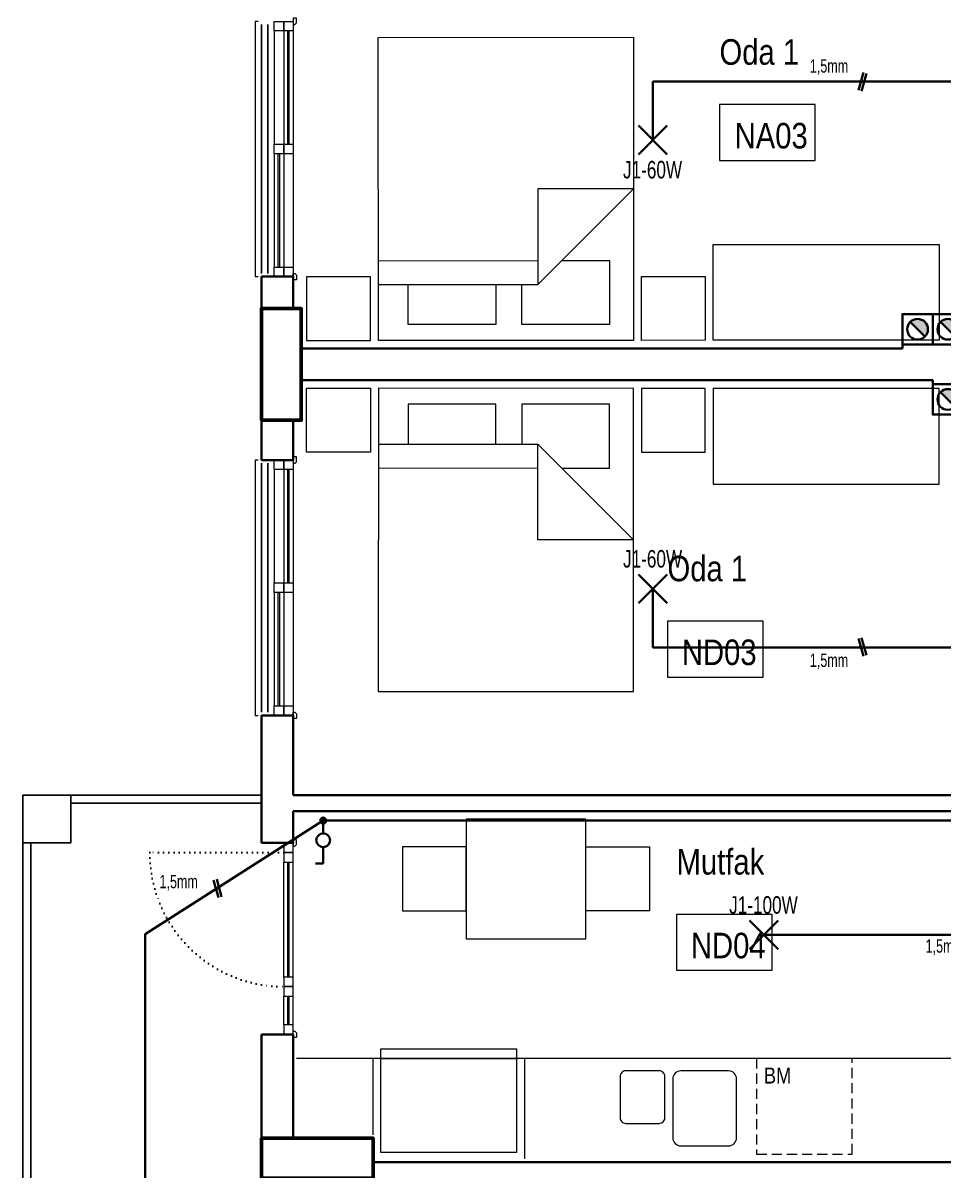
# Model space of a CAD drawing. Header units: millimetres. Extents: x 1852829 to 1882754, y -270850 to -231658.
# Drawn here: x 1860973 to 1861550, y -248336 to -247617 of the extents above; entities that cross this region are included whole.
import ezdxf
from ezdxf.enums import TextEntityAlignment as Align

# ---------------------------------------------------------------- set-up
doc = ezdxf.new("R2010")
doc.units = ezdxf.units.MM
for name, pattern in [('CONTINOUS', [0]), ('CONTINU', [0]), ('DASHED', [0.75, 0.5, -0.25]), ('izdüşüm arka', [3.175, 0, -3.175]), ('izdüşüm ön', [9.525, 6.35, -3.175])]:
    doc.linetypes.add(name, pattern=pattern)
for name, color, linetype, lineweight in [('a_ba', 6, 'Continuous', 50), ('a_doğrama', 251, 'Continuous', 20), ('a_duvar', 251, 'Continuous', 35), ('a_görünüş', 32, 'Continuous', 25), ('a_görünüş_ince', 8, 'Continuous', 20), ('a_izdüşüm_arka', 251, 'izdüşüm arka', 30), ('a_izdüşüm_ön', 6, 'izdüşüm ön', 9), ('a_not_mahal', 253, 'Continuous', 5), ('a_tefriş', 8, 'Continuous', 20), ('Aydınlatma', 4, 'CONTINOUS', 35), ('Aydınlatma_', 3, 'Continuous', 40), ('Priz', 6, 'CONTINOUS', 40), ('Topraklama', 3, 'DASHED', 40)]:
    doc.layers.add(name, color=color, linetype=linetype, lineweight=lineweight)
doc.styles.add('Grupcad', font='arial.ttf', dxfattribs={"width": 0.7})
doc.styles.add('OL', font='tsimplex.shx', dxfattribs={"width": 0.8, "height": 12})
doc.styles.get("Standard").update_dxf_attribs({"font": 'ARIALN.TTF'})

# ---------------------------------------------------------------- blocks, each defined once
blk = doc.blocks.new('kapı_120_c_blok')
at = {"layer": 'a_doğrama', "color": 251}
for points in [[(-2, 119), (-2, 122), (0, 122), (0, 118), (-1, 118), (-2, 119)], [(2.5, 114), (2.5, 96)], [(3.5, 114), (3.5, 96)], [(2.5, 84), (2.5, 12)], [(3.5, 84), (3.5, 12)], [(-2, 1), (-2, -2), (0, -2), (0, 2), (-1, 2), (-2, 1)]]:
    blk.add_lwpolyline(points, dxfattribs=at)
for points in [[(0, 114), (6, 114), (6, 120), (0, 120)], [(0, 90), (6, 90), (6, 96), (0, 96)], [(0, 84), (6, 84), (6, 90), (0, 90)], [(0, 6), (6, 6), (6, 12), (0, 12)], [(0, 0), (6, 0), (6, 6), (0, 6)]]:
    blk.add_lwpolyline(points, close=True, dxfattribs=at)
at = {"layer": 'a_görünüş_ince', "color": 251}
for points in [[(0, 114), (0, 96)], [(6, 114), (6, 96)], [(0, 84), (0, 12)], [(6, 84), (6, 12)]]:
    blk.add_lwpolyline(points, dxfattribs=at)
at = {"layer": 'a_izdüşüm_arka', "color": 251}
blk.add_lwpolyline([(6, 6), (90, 6)], dxfattribs=at)
blk.add_arc((6, 6), 84, 0, 90, dxfattribs=at)
blk = doc.blocks.new('160p')
at = {"layer": 'a_doğrama', "color": 251}
for points in [[(-6, -6), (-6, 0), (-12, 0), (-12, -6)], [(0, -6), (0, 0), (-6, 0), (-6, -6)], [(-6, -83), (-6, -77), (-12, -77), (-12, -83)], [(0, -83), (0, -77), (-6, -77), (-6, -83)], [(-6, -160), (-6, -154), (-12, -154), (-12, -160)], [(0, -160), (0, -154), (-6, -154), (-6, -160)]]:
    blk.add_lwpolyline(points, close=True, dxfattribs=at)
for points in [[(2, -1), (2, 2), (0, 2), (0, -2), (1, -2), (2, -1)], [(-9.5, -6), (-9.5, -77)], [(-8.5, -6), (-8.5, -77)], [(-3.5, -83), (-3.5, -154)], [(-2.5, -83), (-2.5, -154)], [(2, -159), (2, -162), (0, -162), (0, -158), (1, -158), (2, -159)]]:
    blk.add_lwpolyline(points, dxfattribs=at)
at = {"layer": 'a_görünüş_ince', "color": 251}
for points in [[(-22, -160), (-24, -160), (-24, 0), (-22, 0)], [(-12, -77), (-12, -6)], [(-6, -77), (-6, -6)], [(-6, -77), (-6, -6)], [(0, -77), (0, -6)], [(-12, -154), (-12, -83)], [(-6, -154), (-6, -83)], [(-6, -154), (-6, -83)], [(0, -154), (0, -83)]]:
    blk.add_lwpolyline(points, dxfattribs=at)
blk = doc.blocks.new('baca_müstakil')
at = {"layer": 'a_duvar'}
h = blk.add_hatch(color=256, dxfattribs=at)
h.dxf.hatch_style = 1
h.paths.add_polyline_path([(4.9, -4.9, 0.198912), (3, -9.5, 0.668179), (14.1, -14.1)])
blk.add_line((4.9, -4.9), (14.1, -14.1), dxfattribs=at)
blk.add_lwpolyline([(0, -19), (19, -19), (19, 0), (0, 0)], close=True, dxfattribs=at)
blk.add_circle((9.5, -9.5), 6.5, dxfattribs=at)
blk = doc.blocks.new('tefriş_yatak_çift')
at = {"layer": 'a_tefriş'}
for points in [[(-85, -5), (-85, -45), (-125, -45), (-125, -5)], [(80, -195), (80, -5), (-80, -5), (-80, -195)], [(85, -5), (85, -45), (125, -45), (125, -5)]]:
    blk.add_lwpolyline(points, close=True, dxfattribs=at)
for points in [[(-6.28, -40), (-6.28, -15), (-61.28, -15), (-61.28, -40)], [(35, -55), (65, -55), (65, -15), (10, -15), (10, -40)], [(-80, -40), (20, -40), (80, -100), (20, -100), (20, -40)], [(-80, -55), (20, -55)]]:
    blk.add_lwpolyline(points, dxfattribs=at)
blk = doc.blocks.new('J1-20W')
at = {"layer": 'Aydınlatma', "color": 1, "linetype": 'CONTINU'}
for p, q in [((9, 9), (-9, -9)), ((-9, 9), (9, -9))]:
    blk.add_line(p, q, dxfattribs=at)
at = {"layer": 'Aydınlatma', "linetype": 'CONTINU', "style": 'Grupcad', "width": 0.7, "flags": 8}
blk.add_attdef('J1-20W', text='', height=11, dxfattribs=at).set_placement((0, 18.75), align=Align.MIDDLE_CENTER)
blk = doc.blocks.new('NORMAL ANAHTAR')
at = {"layer": 'Aydınlatma', "color": 6, "linetype": 'CONTINU'}
for p, q in [((0, 18.76), (-4.86, 18.76)), ((0, 8.64), (0, 18.76))]:
    blk.add_line(p, q, dxfattribs=at)
blk.add_circle((0, 4.32), 4.32, dxfattribs=at)
blk = doc.blocks.new('BUAT (Enerji)')
at = {"layer": 'Priz', "linetype": 'CONTINU'}
h = blk.add_hatch(color=256, dxfattribs=at)
edge = h.paths.add_edge_path()
edge.add_arc((0, 0), 1.75, 0, 360)
blk.add_circle((0, 0), 1.75, dxfattribs=at)

msp = doc.modelspace()

# ---------------------------------------------------------------- linework, layer by layer
at = {"layer": 'a_ba', "color": 253}
for points in [[(1861122.71, -247866.28), (1861147.71, -247866.28), (1861147.71, -247796.28), (1861122.71, -247796.28)], [(1861122.71, -248316.28), (1861122.71, -248341.28), (1861192.71, -248341.28), (1861192.71, -248316.28)]]:
    msp.add_lwpolyline(points, close=True, dxfattribs=at)
at = {"layer": 'a_duvar'}
for p, q in [((1861122.71, -247776.28), (1861122.71, -247891.28)), ((1861142.71, -247796.28), (1861142.71, -247776.28)), ((1861524.71, -247821.28), (1861147.71, -247821.28)), ((1861147.71, -247841.28), (1861543.71, -247841.28)), ((1861142.71, -247891.28), (1861142.71, -247866.28)), ((1861122.71, -247891.28), (1861142.71, -247891.28)), ((1861122.71, -248051.28), (1861122.71, -248131.28)), ((1861122.71, -248051.28), (1861142.71, -248051.28)), ((1861142.71, -248101.28), (1861142.71, -248051.28)), ((1861732.71, -248101.28), (1861142.71, -248101.28)), ((1861142.71, -248111.28), (1861732.71, -248111.28)), ((1861142.71, -248131.28), (1861142.71, -248111.28)), ((1861122.71, -248251.28), (1861122.71, -248426.28)), ((1861142.71, -248316.28), (1861142.71, -248251.28)), ((1861722.71, -248331.28), (1861192.71, -248331.28))]:
    msp.add_line(p, q, dxfattribs=at)
for points in [[(1861122.71, -247776.28), (1861142.71, -247776.28)], [(1861524.71, -247818.78), (1861524.71, -247821.28)], [(1861543.71, -247843.78), (1861543.71, -247841.28)], [(1861142.71, -248131.28), (1861122.71, -248131.28)], [(1861142.71, -248251.28), (1861122.71, -248251.28)]]:
    msp.add_lwpolyline(points, dxfattribs=at)
at = {"layer": 'a_görünüş', "color": 251}
for points in [[(1861122.71, -247774.28), (1861122.71, -247618.29)], [(1861126.71, -247774.28), (1861126.71, -247618.29)], [(1861122.71, -248049.28), (1861122.71, -247893.29)], [(1861126.71, -248049.28), (1861126.71, -247893.29)], [(1861122.71, -248101.28), (1861003.17, -248101.28)], [(1861122.71, -248106.28), (1861003.17, -248106.28)], [(1860973.17, -248131.28), (1860973.17, -248691.28)], [(1860978.17, -248131.28), (1860978.17, -248691.28)]]:
    msp.add_lwpolyline(points, dxfattribs=at)
msp.add_lwpolyline([(1860973.17, -248131.28), (1861003.17, -248131.28), (1861003.17, -248101.28), (1860973.17, -248101.28)], close=True, dxfattribs=at)
at = {"layer": 'a_izdüşüm_ön', "color": 251}
msp.add_lwpolyline([(1861433.24, -248266.28), (1861433.24, -248326.28), (1861493.24, -248326.28), (1861493.24, -248266.28)], close=True, dxfattribs=at)
at = {"layer": 'a_not_mahal'}
for points in [[(1861470, -247668.47), (1861410, -247668.47), (1861410, -247703.47), (1861470, -247703.47)], [(1861437.4, -247992.24), (1861377.4, -247992.24), (1861377.4, -248027.24), (1861437.4, -248027.24)], [(1861443.09, -248176.06), (1861383.09, -248176.06), (1861383.09, -248211.06), (1861443.09, -248211.06)]]:
    msp.add_lwpolyline(points, close=True, dxfattribs=at)
at = {"layer": 'a_tefriş'}
msp.add_line((1861730.71, -248266.28), (1861144.71, -248266.28), dxfattribs=at)
for points in [[(1861547.71, -247756.21), (1861547.71, -247816.21), (1861406.1, -247816.21), (1861406.1, -247756.21)], [(1861547.71, -247906.34), (1861547.71, -247846.34), (1861406.1, -247846.34), (1861406.1, -247906.34)], [(1861326.18, -248191.28), (1861326.18, -248116.28), (1861251.18, -248116.28), (1861251.18, -248191.28)], [(1861251.18, -248173.78), (1861251.18, -248133.78), (1861211.18, -248133.78), (1861211.18, -248173.78)], [(1861366.18, -248173.78), (1861326.18, -248173.78), (1861326.18, -248133.78), (1861366.18, -248133.78)]]:
    msp.add_lwpolyline(points, close=True, dxfattribs=at)
for points in [[(1861197.71, -248325.28), (1861197.71, -248260.28), (1861282.71, -248260.28), (1861282.71, -248325.28), (1861197.71, -248325.28), (1861197.71, -248266.28), (1861282.71, -248266.28)], [(1861192.71, -248314.28), (1861192.71, -248266.28)], [(1861287.71, -248266.28), (1861287.71, -248329.28)]]:
    msp.add_lwpolyline(points, dxfattribs=at)
for points in [[(1861347.71, -248303.5, 0.414214), (1861351.21, -248307), (1861372.21, -248307, 0.414214), (1861375.71, -248303.5), (1861375.71, -248277.6, 0.414214), (1861372.21, -248274.1), (1861351.21, -248274.1, 0.414214), (1861347.71, -248277.6), (1861347.71, -248303.5)], [(1861380.71, -248316.1, 0.414214), (1861385.71, -248321.1), (1861415.71, -248321.1, 0.414214), (1861420.71, -248316.1), (1861420.71, -248279.1, 0.414214), (1861415.71, -248274.1), (1861385.71, -248274.1, 0.414214), (1861380.71, -248279.1), (1861380.71, -248316.1)]]:
    msp.add_lwpolyline(points, format="xyb", dxfattribs=at)
at = {"layer": 'Aydınlatma', "color": 3}
for p, q in [((1861497.17, -247659.4), (1861500.27, -247648.4)), ((1861499.1, -247659.94), (1861502.19, -247648.94)), ((1861497.17, -248003.16), (1861500.27, -248014.16)), ((1861499.1, -248002.62), (1861502.19, -248013.62)), ((1861092.75, -248154.5), (1861095.85, -248165.49)), ((1861094.68, -248153.95), (1861097.78, -248164.95))]:
    msp.add_line(p, q, dxfattribs=at)
at = {"layer": 'Aydınlatma'}
for p, q in [((1861649, -247653.9), (1861368.21, -247653.9)), ((1861368.21, -247690.65), (1861368.21, -247653.9)), ((1861368.21, -247971.9), (1861368.21, -248008.66)), ((1861649, -248008.66), (1861368.21, -248008.66)), ((1861049.74, -248188.33), (1861161.48, -248117.28)), ((1861726.71, -248117.28), (1861161.48, -248117.28)), ((1861049.74, -248396.4), (1861049.74, -248188.33)), ((1861437.76, -248188.87), (1861700.27, -248188.87))]:
    msp.add_line(p, q, dxfattribs=at)
at = {"layer": 'Aydınlatma', "color": 6}
msp.add_line((1861161.48, -248125.28), (1861161.48, -248117.28), dxfattribs=at)

# ---------------------------------------------------------------- block references
at = {"rotation": 180}
msp.add_blockref('kapı_120_c_blok', (1861142.71, -248131.28), dxfattribs=at)
at = {"layer": 'a_duvar', "xscale": -1}
for name, p, rotation in [('160p', (1861142.71, -247776.28), 180), ('baca_müstakil', (1861524.71, -247799.78), 90), ('baca_müstakil', (1861543.71, -247799.78), 90), ('baca_müstakil', (1861543.71, -247843.78), 90), ('160p', (1861142.71, -248051.28), 180)]:
    msp.add_blockref(name, p, dxfattribs=dict(at, rotation=rotation))
at = {"layer": 'a_tefriş', "extrusion": (0, 0, -1), "zscale": -1, "rotation": 179.9698299032536}
msp.add_blockref('tefriş_yatak_çift', (-1861276.1, -247821.28), dxfattribs=at)
at = {"layer": 'a_tefriş', "extrusion": (0, 0, -1), "xscale": -1, "zscale": -1, "rotation": 0.0301700967464047}
msp.add_blockref('tefriş_yatak_çift', (-1861276.1, -247841.28), dxfattribs=at)
at = {"layer": 'Aydınlatma', "linetype": 'CONTINU'}
ref = msp.add_blockref('J1-20W', (1861368.21, -247690.65), dxfattribs=dict(at, rotation=180))
ref.add_attrib('J1-20W', 'J1-60W', dxfattribs={"layer": 'Aydınlatma_', "color": 4, "linetype": 'CONTINU', "height": 11, "style": 'Grupcad', "width": 0.7}).set_placement((1861368.04, -247709.26), align=Align.MIDDLE_CENTER)
ref = msp.add_blockref('J1-20W', (1861368.21, -247971.9), dxfattribs=dict(at, xscale=-1))
ref.add_attrib('J1-20W', 'J1-60W', dxfattribs={"layer": 'Aydınlatma_', "color": 4, "linetype": 'CONTINU', "height": 11, "style": 'Grupcad', "width": 0.7}).set_placement((1861368.04, -247953.16), align=Align.MIDDLE_CENTER)
at = {"layer": 'Aydınlatma', "linetype": 'CONTINU', "xscale": -1, "rotation": 180}
msp.add_blockref('NORMAL ANAHTAR', (1861161.48, -248125.28), dxfattribs=at)
at = {"layer": 'Priz', "color": 4, "linetype": 'CONTINU', "xscale": -1}
msp.add_blockref('BUAT (Enerji)', (1861161.48, -248117.28), dxfattribs=at)
at = {"layer": 'Topraklama'}
ref = msp.add_blockref('J1-20W', (1861437.76, -248188.87), dxfattribs=dict(at, xscale=-1))
ref.add_attrib('J1-20W', 'J1-100W', dxfattribs={"layer": 'Aydınlatma', "linetype": 'CONTINU', "height": 11, "style": 'Grupcad', "width": 0.7, "flags": 8}).set_placement((1861437.59, -248170.12), align=Align.MIDDLE_CENTER)

# ---------------------------------------------------------------- texts
at = {"layer": 'a_not_mahal'}
for s, height, p in [('Oda 1', 16, (1861410, -247643.47)), ('Oda 1', 16, (1861377.4, -247967.24)), ('Mutfak', 16, (1861383.09, -248151.06)), ('BM', 10, (1861437.86, -248282.04))]:
    msp.add_text(s, height=height, dxfattribs=at).set_placement(p)
for s, p in [('NA03', (1861442.43, -247695.97)), ('ND03', (1861409.83, -248019.74)), ('ND04', (1861415.51, -248203.56))]:
    msp.add_text(s, height=16, rotation=360, dxfattribs=at).set_placement(p, align=Align.CENTER)
at = {"layer": 'Priz', "color": 3, "linetype": 'CONTINU', "style": 'OL', "width": 0.7}
for p in [(1861466.67, -247648.43), (1861466.67, -248020.93), (1861058.83, -248159.65), (1861539.26, -248200.04)]:
    msp.add_text('1,5mm', height=8.4, dxfattribs=at).set_placement(p)

doc.saveas('drawing.dxf')
